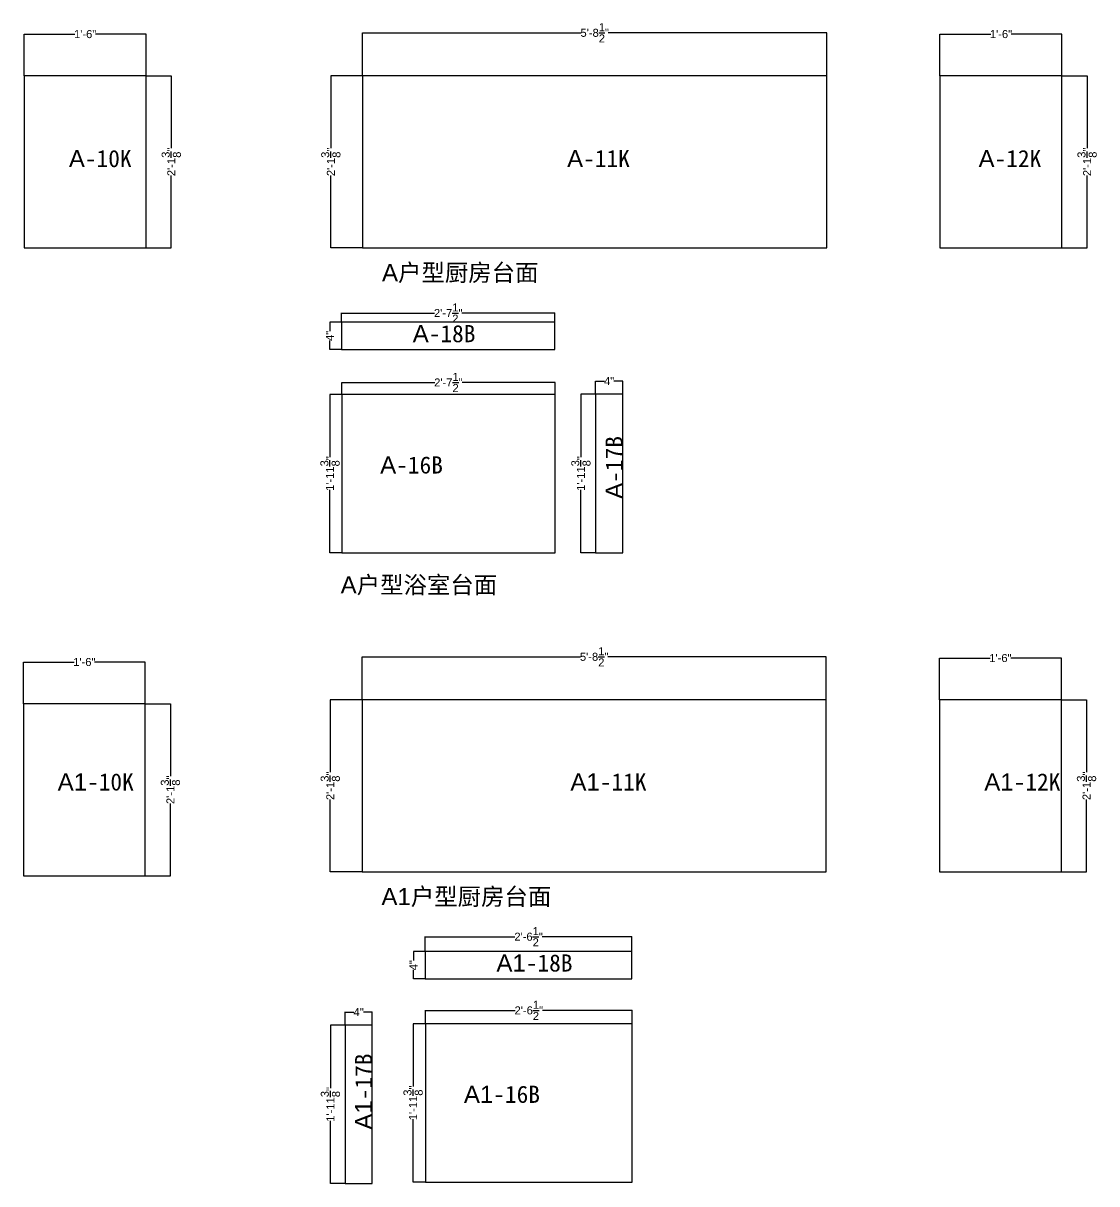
# Model space of a CAD drawing. Header units: inches. Extents: x -997106 to 39633, y -30199 to 1961.
# Drawn here: x 17399 to 21423, y -2388 to 1961 of the extents above; entities that cross this region are included whole.
import ezdxf

# ---------------------------------------------------------------- set-up
doc = ezdxf.new("R2010")
doc.units = ezdxf.units.IN
doc.header["$MEASUREMENT"] = 0
doc.layers.get('Defpoints').update_dxf_attribs({"color": 3})
doc.layers.add('编号', color=10, linetype='Continuous', plot=False)
doc.styles.get("Standard").update_dxf_attribs({"font": 'arial.ttf'})
doc.dimstyles.get("Standard").update_dxf_attribs({"dimtxt": 30, "dimasz": 1, "dimexe": 0.18, "dimexo": 0.0625, "dimgap": 0.09, "dimtad": 0, "dimtoh": 1, "dimdec": 4, "dimlfac": 0.03937, "dimzin": 0, "dimdsep": 46, "dimlunit": 4, "dimtxsty": 'Standard', "dimblk": 'ARCHTICK', "dimcen": 1, "dimadec": 0, "dimazin": 0, "dimtfac": 1, "dimtdec": 4, "dimtix": 1, "dimtofl": 0, "dimtmove": 2, "dimatfit": 3, "dimldrblk": 'ARCHTICK', "dimfxl": 1, "dimtolj": 1, "dimtzin": 0, "dimarcsym": 0})

# ---------------------------------------------------------------- blocks, each defined once
blk = doc.blocks.new('_ArchTick')
at = {"color": 0, "linetype": 'ByBlock', "const_width": 0.15}
blk.add_lwpolyline([(-0.5, -0.5), (0.5, 0.5)], dxfattribs=at)
blk = doc.blocks.new('*D20')
at = {"color": 0, "lineweight": -2, "transparency": 16777216}
for p, q in [((17402.6, 1764.1), (17402.6, 1920.3)), ((17402.6, 1920.1), (17592.6, 1920.1)), ((17859.6, 1920.1), (17669.7, 1920.1)), ((17859.6, 1764.1), (17859.6, 1920.3))]:
    blk.add_line(p, q, dxfattribs=at)
at = {"layer": 'Defpoints', "color": 0, "transparency": 16777216}
for p in [(17859.6, 1920.1), (17402.6, 1764), (17859.6, 1764)]:
    blk.add_point(p, dxfattribs=at)
at = {"color": 0, "lineweight": -2, "transparency": 16777216, "rotation": 180}
blk.add_blockref('_ArchTick', (17402.6, 1920.1), dxfattribs=at)
at = {"color": 0, "lineweight": -2, "transparency": 16777216}
blk.add_blockref('_ArchTick', (17859.6, 1920.1), dxfattribs=at)
at = {"color": 0, "transparency": 16777216, "insert": (17631.1, 1920.1), "char_height": 30, "attachment_point": 5}
blk.add_mtext('\\A1;1\'-6"', dxfattribs=at)
blk = doc.blocks.new('*D21')
at = {"color": 0, "lineweight": -2, "transparency": 16777216}
for p, q in [((17859.7, 1764), (17954, 1764)), ((17953.9, 1764), (17953.9, 1492.6)), ((17953.9, 1119), (17953.9, 1390.4)), ((17859.7, 1119), (17954, 1119))]:
    blk.add_line(p, q, dxfattribs=at)
at = {"layer": 'Defpoints', "color": 0, "transparency": 16777216}
for p in [(17859.6, 1764), (17859.6, 1119), (17953.9, 1119)]:
    blk.add_point(p, dxfattribs=at)
at = {"color": 0, "lineweight": -2, "transparency": 16777216}
for p, rotation in [((17953.9, 1764), 90), ((17953.9, 1119), 270)]:
    blk.add_blockref('_ArchTick', p, dxfattribs=dict(at, rotation=rotation))
at = {"color": 0, "transparency": 16777216, "insert": (17953.9, 1441.5), "char_height": 30, "attachment_point": 5, "rotation": 90}
blk.add_mtext('\\A1;2\'-1{\\H1x;\\S3/8;}"', dxfattribs=at)
blk = doc.blocks.new('*D22')
at = {"color": 0, "lineweight": -2, "transparency": 16777216}
for p, q in [((18670.9, 1764.1), (18670.9, 1925.3)), ((18670.9, 1925.1), (19490, 1925.1)), ((20410.9, 1925.1), (19591.8, 1925.1)), ((20410.9, 1764.1), (20410.9, 1925.3))]:
    blk.add_line(p, q, dxfattribs=at)
at = {"layer": 'Defpoints', "color": 0, "transparency": 16777216}
for p in [(20410.9, 1925.1), (18670.9, 1764), (20410.9, 1764)]:
    blk.add_point(p, dxfattribs=at)
at = {"color": 0, "lineweight": -2, "transparency": 16777216, "rotation": 180}
blk.add_blockref('_ArchTick', (18670.9, 1925.1), dxfattribs=at)
at = {"color": 0, "lineweight": -2, "transparency": 16777216}
blk.add_blockref('_ArchTick', (20410.9, 1925.1), dxfattribs=at)
at = {"color": 0, "transparency": 16777216, "insert": (19540.9, 1925.1), "char_height": 30, "attachment_point": 5}
blk.add_mtext('\\A1;5\'-8{\\H1x;\\S1/2;}"', dxfattribs=at)
blk = doc.blocks.new('*D23')
at = {"color": 0, "lineweight": -2, "transparency": 16777216}
for p, q in [((18670.8, 1764), (18551.7, 1764)), ((18551.9, 1764), (18551.9, 1492.6)), ((18551.9, 1119), (18551.9, 1390.4)), ((18670.8, 1119), (18551.7, 1119))]:
    blk.add_line(p, q, dxfattribs=at)
at = {"layer": 'Defpoints', "color": 0, "transparency": 16777216}
for p in [(18670.9, 1764), (18551.9, 1119), (18670.9, 1119)]:
    blk.add_point(p, dxfattribs=at)
at = {"color": 0, "lineweight": -2, "transparency": 16777216}
for p, rotation in [((18551.9, 1764), 90), ((18551.9, 1119), 270)]:
    blk.add_blockref('_ArchTick', p, dxfattribs=dict(at, rotation=rotation))
at = {"color": 0, "transparency": 16777216, "insert": (18551.9, 1441.5), "char_height": 30, "attachment_point": 5, "rotation": 90}
blk.add_mtext('\\A1;2\'-1{\\H1x;\\S3/8;}"', dxfattribs=at)
blk = doc.blocks.new('*D24')
at = {"color": 0, "lineweight": -2, "transparency": 16777216}
for p, q in [((20835, 1764.1), (20835, 1920.3)), ((20835, 1920.1), (21025, 1920.1)), ((21292, 1920.1), (21102.1, 1920.1)), ((21292, 1764.1), (21292, 1920.3))]:
    blk.add_line(p, q, dxfattribs=at)
at = {"layer": 'Defpoints', "color": 0, "transparency": 16777216}
for p in [(21292, 1920.1), (20835, 1764), (21292, 1764)]:
    blk.add_point(p, dxfattribs=at)
at = {"color": 0, "lineweight": -2, "transparency": 16777216, "rotation": 180}
blk.add_blockref('_ArchTick', (20835, 1920.1), dxfattribs=at)
at = {"color": 0, "lineweight": -2, "transparency": 16777216}
blk.add_blockref('_ArchTick', (21292, 1920.1), dxfattribs=at)
at = {"color": 0, "transparency": 16777216, "insert": (21063.5, 1920.1), "char_height": 30, "attachment_point": 5}
blk.add_mtext('\\A1;1\'-6"', dxfattribs=at)
blk = doc.blocks.new('*D25')
at = {"color": 0, "lineweight": -2, "transparency": 16777216}
for p, q in [((21292.1, 1764), (21386.4, 1764)), ((21386.3, 1764), (21386.3, 1492.6)), ((21386.3, 1119), (21386.3, 1390.4)), ((21292.1, 1119), (21386.4, 1119))]:
    blk.add_line(p, q, dxfattribs=at)
at = {"layer": 'Defpoints', "color": 0, "transparency": 16777216}
for p in [(21292, 1764), (21292, 1119), (21386.3, 1119)]:
    blk.add_point(p, dxfattribs=at)
at = {"color": 0, "lineweight": -2, "transparency": 16777216}
for p, rotation in [((21386.3, 1764), 90), ((21386.3, 1119), 270)]:
    blk.add_blockref('_ArchTick', p, dxfattribs=dict(at, rotation=rotation))
at = {"color": 0, "transparency": 16777216, "insert": (21386.3, 1441.5), "char_height": 30, "attachment_point": 5, "rotation": 90}
blk.add_mtext('\\A1;2\'-1{\\H1x;\\S3/8;}"', dxfattribs=at)
blk = doc.blocks.new('*D64')
at = {"color": 0, "lineweight": -2, "transparency": 16777216}
for p, q in [((17399.4, -588.8), (17399.4, -432.6)), ((17399.4, -432.8), (17589.4, -432.8)), ((17856.4, -432.8), (17666.5, -432.8)), ((17856.4, -588.8), (17856.4, -432.6))]:
    blk.add_line(p, q, dxfattribs=at)
at = {"layer": 'Defpoints', "color": 0, "transparency": 16777216}
for p in [(17856.4, -432.8), (17399.4, -588.9), (17856.4, -588.9)]:
    blk.add_point(p, dxfattribs=at)
at = {"color": 0, "lineweight": -2, "transparency": 16777216, "rotation": 180}
blk.add_blockref('_ArchTick', (17399.4, -432.8), dxfattribs=at)
at = {"color": 0, "lineweight": -2, "transparency": 16777216}
blk.add_blockref('_ArchTick', (17856.4, -432.8), dxfattribs=at)
at = {"color": 0, "transparency": 16777216, "insert": (17627.9, -432.8), "char_height": 30, "attachment_point": 5}
blk.add_mtext('\\A1;1\'-6"', dxfattribs=at)
blk = doc.blocks.new('*D65')
at = {"color": 0, "lineweight": -2, "transparency": 16777216}
for p, q in [((17856.5, -588.9), (17950.9, -588.9)), ((17950.7, -588.9), (17950.7, -860.3)), ((17950.7, -1233.9), (17950.7, -962.5)), ((17856.5, -1233.9), (17950.9, -1233.9))]:
    blk.add_line(p, q, dxfattribs=at)
at = {"layer": 'Defpoints', "color": 0, "transparency": 16777216}
for p in [(17856.4, -588.9), (17856.4, -1233.9), (17950.7, -1233.9)]:
    blk.add_point(p, dxfattribs=at)
at = {"color": 0, "lineweight": -2, "transparency": 16777216}
for p, rotation in [((17950.7, -588.9), 90), ((17950.7, -1233.9), 270)]:
    blk.add_blockref('_ArchTick', p, dxfattribs=dict(at, rotation=rotation))
at = {"color": 0, "transparency": 16777216, "insert": (17950.7, -911.4), "char_height": 30, "attachment_point": 5, "rotation": 90}
blk.add_mtext('\\A1;2\'-1{\\H1x;\\S3/8;}"', dxfattribs=at)
blk = doc.blocks.new('*D66')
at = {"color": 0, "lineweight": -2, "transparency": 16777216}
for p, q in [((18668.8, -574), (18668.8, -412.8)), ((18668.8, -413), (19487.9, -413)), ((20408.8, -413), (19589.7, -413)), ((20408.8, -574), (20408.8, -412.8))]:
    blk.add_line(p, q, dxfattribs=at)
at = {"layer": 'Defpoints', "color": 0, "transparency": 16777216}
for p in [(20408.8, -413), (18668.8, -574), (20408.8, -574)]:
    blk.add_point(p, dxfattribs=at)
at = {"color": 0, "lineweight": -2, "transparency": 16777216, "rotation": 180}
blk.add_blockref('_ArchTick', (18668.8, -413), dxfattribs=at)
at = {"color": 0, "lineweight": -2, "transparency": 16777216}
blk.add_blockref('_ArchTick', (20408.8, -413), dxfattribs=at)
at = {"color": 0, "transparency": 16777216, "insert": (19538.8, -413), "char_height": 30, "attachment_point": 5}
blk.add_mtext('\\A1;5\'-8{\\H1x;\\S1/2;}"', dxfattribs=at)
blk = doc.blocks.new('*D67')
at = {"color": 0, "lineweight": -2, "transparency": 16777216}
for p, q in [((18668.8, -574), (18549.6, -574)), ((18549.8, -574), (18549.8, -845.4)), ((18549.8, -1219), (18549.8, -947.6)), ((18668.8, -1219), (18549.6, -1219))]:
    blk.add_line(p, q, dxfattribs=at)
at = {"layer": 'Defpoints', "color": 0, "transparency": 16777216}
for p in [(18668.8, -574), (18549.8, -1219), (18668.8, -1219)]:
    blk.add_point(p, dxfattribs=at)
at = {"color": 0, "lineweight": -2, "transparency": 16777216}
for p, rotation in [((18549.8, -574), 90), ((18549.8, -1219), 270)]:
    blk.add_blockref('_ArchTick', p, dxfattribs=dict(at, rotation=rotation))
at = {"color": 0, "transparency": 16777216, "insert": (18549.8, -896.5), "char_height": 30, "attachment_point": 5, "rotation": 90}
blk.add_mtext('\\A1;2\'-1{\\H1x;\\S3/8;}"', dxfattribs=at)
blk = doc.blocks.new('*D68')
at = {"color": 0, "lineweight": -2, "transparency": 16777216}
for p, q in [((20832.9, -574), (20832.9, -417.7)), ((20832.9, -417.9), (21022.9, -417.9)), ((21289.9, -417.9), (21100, -417.9)), ((21289.9, -574), (21289.9, -417.7))]:
    blk.add_line(p, q, dxfattribs=at)
at = {"layer": 'Defpoints', "color": 0, "transparency": 16777216}
for p in [(21289.9, -417.9), (20832.9, -574), (21289.9, -574)]:
    blk.add_point(p, dxfattribs=at)
at = {"color": 0, "lineweight": -2, "transparency": 16777216, "rotation": 180}
blk.add_blockref('_ArchTick', (20832.9, -417.9), dxfattribs=at)
at = {"color": 0, "lineweight": -2, "transparency": 16777216}
blk.add_blockref('_ArchTick', (21289.9, -417.9), dxfattribs=at)
at = {"color": 0, "transparency": 16777216, "insert": (21061.4, -417.9), "char_height": 30, "attachment_point": 5}
blk.add_mtext('\\A1;1\'-6"', dxfattribs=at)
blk = doc.blocks.new('*D69')
at = {"color": 0, "lineweight": -2, "transparency": 16777216}
for p, q in [((21290, -574), (21384.4, -574)), ((21384.2, -574), (21384.2, -845.4)), ((21384.2, -1219), (21384.2, -947.6)), ((21290, -1219), (21384.4, -1219))]:
    blk.add_line(p, q, dxfattribs=at)
at = {"layer": 'Defpoints', "color": 0, "transparency": 16777216}
for p in [(21289.9, -574), (21289.9, -1219), (21384.2, -1219)]:
    blk.add_point(p, dxfattribs=at)
at = {"color": 0, "lineweight": -2, "transparency": 16777216}
for p, rotation in [((21384.2, -574), 90), ((21384.2, -1219), 270)]:
    blk.add_blockref('_ArchTick', p, dxfattribs=dict(at, rotation=rotation))
at = {"color": 0, "transparency": 16777216, "insert": (21384.2, -896.5), "char_height": 30, "attachment_point": 5, "rotation": 90}
blk.add_mtext('\\A1;2\'-1{\\H1x;\\S3/8;}"', dxfattribs=at)
blk = doc.blocks.new('*D891')
at = {"color": 0, "lineweight": -2, "transparency": 16777216}
for p, q in [((18605.1, -1793.2), (18550.1, -1793.2)), ((18550.2, -1793.2), (18550.2, -2029.1)), ((18550.2, -2387.2), (18550.2, -2151.3)), ((18605.1, -2387.2), (18550.1, -2387.2))]:
    blk.add_line(p, q, dxfattribs=at)
at = {"layer": 'Defpoints', "color": 0, "transparency": 16777216}
for p in [(18605.2, -1793.2), (18550.2, -2387.2), (18605.2, -2387.2)]:
    blk.add_point(p, dxfattribs=at)
at = {"color": 0, "lineweight": -2, "transparency": 16777216}
for p, rotation in [((18550.2, -1793.2), 90), ((18550.2, -2387.2), 270)]:
    blk.add_blockref('_ArchTick', p, dxfattribs=dict(at, rotation=rotation))
at = {"color": 0, "transparency": 16777216, "insert": (18550.2, -2090.2), "char_height": 30, "attachment_point": 5, "rotation": 90}
blk.add_mtext('\\A1;1\'-11{\\H1x;\\S3/8;}"', dxfattribs=at)
blk = doc.blocks.new('*D892')
at = {"color": 0, "lineweight": -2, "transparency": 16777216}
for p, q in [((18605.2, -1793.2), (18605.2, -1743.9)), ((18605.2, -1744.1), (18638.2, -1744.1)), ((18707.2, -1744.1), (18674.1, -1744.1)), ((18707.2, -1793.2), (18707.2, -1743.9))]:
    blk.add_line(p, q, dxfattribs=at)
at = {"layer": 'Defpoints', "color": 0, "transparency": 16777216}
for p in [(18707.2, -1744.1), (18605.2, -1793.2), (18707.2, -1793.2)]:
    blk.add_point(p, dxfattribs=at)
at = {"color": 0, "lineweight": -2, "transparency": 16777216, "rotation": 180}
blk.add_blockref('_ArchTick', (18605.2, -1744.1), dxfattribs=at)
at = {"color": 0, "lineweight": -2, "transparency": 16777216}
blk.add_blockref('_ArchTick', (18707.2, -1744.1), dxfattribs=at)
at = {"color": 0, "transparency": 16777216, "insert": (18656.2, -1744.1), "char_height": 30, "attachment_point": 5}
blk.add_mtext('\\A1;4"', dxfattribs=at)
blk = doc.blocks.new('*D890')
at = {"color": 0, "lineweight": -2, "transparency": 16777216}
for p, q in [((18905.5, -1517.7), (18861.5, -1517.7)), ((18861.7, -1517.7), (18861.7, -1550.7)), ((18861.7, -1619.7), (18861.7, -1586.6)), ((18905.5, -1619.7), (18861.5, -1619.7))]:
    blk.add_line(p, q, dxfattribs=at)
at = {"layer": 'Defpoints', "color": 0, "transparency": 16777216}
for p in [(18905.6, -1517.7), (18861.7, -1619.7), (18905.6, -1619.7)]:
    blk.add_point(p, dxfattribs=at)
at = {"color": 0, "lineweight": -2, "transparency": 16777216}
for p, rotation in [((18861.7, -1517.7), 90), ((18861.7, -1619.7), 270)]:
    blk.add_blockref('_ArchTick', p, dxfattribs=dict(at, rotation=rotation))
at = {"color": 0, "transparency": 16777216, "insert": (18861.7, -1568.7), "char_height": 30, "attachment_point": 5, "rotation": 90}
blk.add_mtext('\\A1;4"', dxfattribs=at)
blk = doc.blocks.new('*D893')
at = {"color": 0, "lineweight": -2, "transparency": 16777216}
for p, q in [((18905.6, -1516), (18905.6, -1461.6)), ((18905.6, -1461.8), (19241.9, -1461.8)), ((19680.6, -1461.8), (19344.3, -1461.8)), ((19680.6, -1517.6), (19680.6, -1461.6))]:
    blk.add_line(p, q, dxfattribs=at)
at = {"layer": 'Defpoints', "color": 0, "transparency": 16777216}
for p in [(19680.6, -1461.8), (18905.6, -1516), (19680.6, -1517.7)]:
    blk.add_point(p, dxfattribs=at)
at = {"color": 0, "lineweight": -2, "transparency": 16777216, "rotation": 180}
blk.add_blockref('_ArchTick', (18905.6, -1461.8), dxfattribs=at)
at = {"color": 0, "lineweight": -2, "transparency": 16777216}
blk.add_blockref('_ArchTick', (19680.6, -1461.8), dxfattribs=at)
at = {"color": 0, "transparency": 16777216, "insert": (19293.1, -1461.8), "char_height": 30, "attachment_point": 5}
blk.add_mtext('\\A1;2\'-6{\\H1x;\\S1/2;}"', dxfattribs=at)
blk = doc.blocks.new('*D894')
at = {"color": 0, "lineweight": -2, "transparency": 16777216}
for p, q in [((18906.3, -1787.7), (18906.3, -1737.8)), ((18906.3, -1738), (19242.7, -1738)), ((19681.3, -1738), (19345, -1738)), ((19681.3, -1787.7), (19681.3, -1737.8))]:
    blk.add_line(p, q, dxfattribs=at)
at = {"layer": 'Defpoints', "color": 0, "transparency": 16777216}
for p in [(19681.3, -1738), (18906.3, -1787.8), (19681.3, -1787.8)]:
    blk.add_point(p, dxfattribs=at)
at = {"color": 0, "lineweight": -2, "transparency": 16777216, "rotation": 180}
blk.add_blockref('_ArchTick', (18906.3, -1738), dxfattribs=at)
at = {"color": 0, "lineweight": -2, "transparency": 16777216}
blk.add_blockref('_ArchTick', (19681.3, -1738), dxfattribs=at)
at = {"color": 0, "transparency": 16777216, "insert": (19293.8, -1738), "char_height": 30, "attachment_point": 5}
blk.add_mtext('\\A1;2\'-6{\\H1x;\\S1/2;}"', dxfattribs=at)
blk = doc.blocks.new('*D895')
at = {"color": 0, "lineweight": -2, "transparency": 16777216}
for p, q in [((18906.3, -1787.8), (18860, -1787.8)), ((18860.1, -1787.8), (18860.1, -2023.7)), ((18860.1, -2381.8), (18860.1, -2145.9)), ((18906.3, -2381.8), (18860, -2381.8))]:
    blk.add_line(p, q, dxfattribs=at)
at = {"layer": 'Defpoints', "color": 0, "transparency": 16777216}
for p in [(18906.3, -1787.8), (18860.1, -2381.8), (18906.3, -2381.8)]:
    blk.add_point(p, dxfattribs=at)
at = {"color": 0, "lineweight": -2, "transparency": 16777216}
for p, rotation in [((18860.1, -1787.8), 90), ((18860.1, -2381.8), 270)]:
    blk.add_blockref('_ArchTick', p, dxfattribs=dict(at, rotation=rotation))
at = {"color": 0, "transparency": 16777216, "insert": (18860.1, -2084.8), "char_height": 30, "attachment_point": 5, "rotation": 90}
blk.add_mtext('\\A1;1\'-11{\\H1x;\\S3/8;}"', dxfattribs=at)
blk = doc.blocks.new('*D1136')
at = {"color": 0, "lineweight": -2, "transparency": 16777216}
for p, q in [((19543.9, 570.7), (19488.9, 570.7)), ((19489.1, 570.7), (19489.1, 334.8)), ((19489.1, -23.3), (19489.1, 212.6)), ((19543.9, -23.3), (19488.9, -23.3))]:
    blk.add_line(p, q, dxfattribs=at)
at = {"layer": 'Defpoints', "color": 0, "transparency": 16777216}
for p in [(19544, 570.7), (19489.1, -23.3), (19544, -23.3)]:
    blk.add_point(p, dxfattribs=at)
at = {"color": 0, "lineweight": -2, "transparency": 16777216}
for p, rotation in [((19489.1, 570.7), 90), ((19489.1, -23.3), 270)]:
    blk.add_blockref('_ArchTick', p, dxfattribs=dict(at, rotation=rotation))
at = {"color": 0, "transparency": 16777216, "insert": (19489.1, 273.7), "char_height": 30, "attachment_point": 5, "rotation": 90}
blk.add_mtext('\\A1;1\'-11{\\H1x;\\S3/8;}"', dxfattribs=at)
blk = doc.blocks.new('*D1137')
at = {"color": 0, "lineweight": -2, "transparency": 16777216}
for p, q in [((19544, 570.7), (19544, 619.9)), ((19544, 619.8), (19577.1, 619.8)), ((19646, 619.8), (19612.9, 619.8)), ((19646, 570.7), (19646, 619.9))]:
    blk.add_line(p, q, dxfattribs=at)
at = {"layer": 'Defpoints', "color": 0, "transparency": 16777216}
for p in [(19646, 619.8), (19544, 570.7), (19646, 570.7)]:
    blk.add_point(p, dxfattribs=at)
at = {"color": 0, "lineweight": -2, "transparency": 16777216, "rotation": 180}
blk.add_blockref('_ArchTick', (19544, 619.8), dxfattribs=at)
at = {"color": 0, "lineweight": -2, "transparency": 16777216}
blk.add_blockref('_ArchTick', (19646, 619.8), dxfattribs=at)
at = {"color": 0, "transparency": 16777216, "insert": (19595, 619.8), "char_height": 30, "attachment_point": 5}
blk.add_mtext('\\A1;4"', dxfattribs=at)
blk = doc.blocks.new('*D1138')
at = {"color": 0, "lineweight": -2, "transparency": 16777216}
for p, q in [((18592.5, 570.5), (18592.5, 615.2)), ((18592.5, 615), (18941.3, 615)), ((19392.5, 615), (19043.7, 615)), ((19392.5, 570.5), (19392.5, 615.2))]:
    blk.add_line(p, q, dxfattribs=at)
at = {"layer": 'Defpoints', "color": 0, "transparency": 16777216}
for p in [(19392.5, 615), (18592.5, 570.4), (19392.5, 570.4)]:
    blk.add_point(p, dxfattribs=at)
at = {"color": 0, "lineweight": -2, "transparency": 16777216, "rotation": 180}
blk.add_blockref('_ArchTick', (18592.5, 615), dxfattribs=at)
at = {"color": 0, "lineweight": -2, "transparency": 16777216}
blk.add_blockref('_ArchTick', (19392.5, 615), dxfattribs=at)
at = {"color": 0, "transparency": 16777216, "insert": (18992.5, 615), "char_height": 30, "attachment_point": 5}
blk.add_mtext('\\A1;2\'-7{\\H1x;\\S1/2;}"', dxfattribs=at)
blk = doc.blocks.new('*D1139')
at = {"color": 0, "lineweight": -2, "transparency": 16777216}
for p, q in [((18592.4, 570.4), (18548.5, 570.4)), ((18548.7, 570.4), (18548.7, 334.5)), ((18548.7, -23.6), (18548.7, 212.3)), ((18592.4, -23.6), (18548.5, -23.6))]:
    blk.add_line(p, q, dxfattribs=at)
at = {"layer": 'Defpoints', "color": 0, "transparency": 16777216}
for p in [(18592.5, 570.4), (18548.7, -23.6), (18592.5, -23.6)]:
    blk.add_point(p, dxfattribs=at)
at = {"color": 0, "lineweight": -2, "transparency": 16777216}
for p, rotation in [((18548.7, 570.4), 90), ((18548.7, -23.6), 270)]:
    blk.add_blockref('_ArchTick', p, dxfattribs=dict(at, rotation=rotation))
at = {"color": 0, "transparency": 16777216, "insert": (18548.7, 273.4), "char_height": 30, "attachment_point": 5, "rotation": 90}
blk.add_mtext('\\A1;1\'-11{\\H1x;\\S3/8;}"', dxfattribs=at)
blk = doc.blocks.new('*D1140')
at = {"color": 0, "lineweight": -2, "transparency": 16777216}
for p, q in [((18591.7, 840.5), (18548.1, 840.5)), ((18548.2, 840.5), (18548.2, 807.5)), ((18548.2, 738.5), (18548.2, 771.6)), ((18591.7, 738.5), (18548.1, 738.5))]:
    blk.add_line(p, q, dxfattribs=at)
at = {"layer": 'Defpoints', "color": 0, "transparency": 16777216}
for p in [(18591.8, 840.5), (18548.2, 738.5), (18591.8, 738.5)]:
    blk.add_point(p, dxfattribs=at)
at = {"color": 0, "lineweight": -2, "transparency": 16777216}
for p, rotation in [((18548.2, 840.5), 90), ((18548.2, 738.5), 270)]:
    blk.add_blockref('_ArchTick', p, dxfattribs=dict(at, rotation=rotation))
at = {"color": 0, "transparency": 16777216, "insert": (18548.2, 789.5), "char_height": 30, "attachment_point": 5, "rotation": 90}
blk.add_mtext('\\A1;4"', dxfattribs=at)
blk = doc.blocks.new('*D1141')
at = {"color": 0, "lineweight": -2, "transparency": 16777216}
for p, q in [((18591.8, 840.6), (18591.8, 875.4)), ((18591.8, 875.2), (18940.6, 875.2)), ((19391.8, 875.2), (19042.9, 875.2)), ((19391.8, 840.6), (19391.8, 875.4))]:
    blk.add_line(p, q, dxfattribs=at)
at = {"layer": 'Defpoints', "color": 0, "transparency": 16777216}
for p in [(19391.8, 875.2), (18591.8, 840.5), (19391.8, 840.5)]:
    blk.add_point(p, dxfattribs=at)
at = {"color": 0, "lineweight": -2, "transparency": 16777216, "rotation": 180}
blk.add_blockref('_ArchTick', (18591.8, 875.2), dxfattribs=at)
at = {"color": 0, "lineweight": -2, "transparency": 16777216}
blk.add_blockref('_ArchTick', (19391.8, 875.2), dxfattribs=at)
at = {"color": 0, "transparency": 16777216, "insert": (18991.8, 875.2), "char_height": 30, "attachment_point": 5}
blk.add_mtext('\\A1;2\'-7{\\H1x;\\S1/2;}"', dxfattribs=at)

msp = doc.modelspace()

# ---------------------------------------------------------------- linework, layer by layer
for points in [[(17402.60714, 1119.0349), (17859.60714, 1119.0349), (17859.60714, 1764.0349), (17402.60714, 1764.0349)], [(18670.89231, 1119.0349), (20410.89231, 1119.0349), (20410.89231, 1764.0349), (18670.89231, 1764.0349)], [(20835.00646, 1119.0349), (21292.00646, 1119.0349), (21292.00646, 1764.0349), (20835.00646, 1764.0349)], [(18591.76665, 738.54556), (19391.76665, 738.54556), (19391.76665, 840.54556), (18591.76665, 840.54556)], [(18592.49993, -23.58681), (19392.49993, -23.58681), (19392.49993, 570.41319), (18592.49993, 570.41319)], [(19544.00583, -23.34032), (19646.00583, -23.34032), (19646.00583, 570.65968), (19544.00583, 570.65968)], [(17399.44246, -1233.87227), (17856.44246, -1233.87227), (17856.44246, -588.87227), (17399.44246, -588.87227)], [(18668.82348, -1219.01361), (20408.82348, -1219.01361), (20408.82348, -574.01361), (18668.82348, -574.01361)], [(20832.93763, -1219.01361), (21289.93763, -1219.01361), (21289.93763, -574.01361), (20832.93763, -574.01361)], [(18905.60323, -1619.67874), (19680.60323, -1619.67874), (19680.60323, -1517.67874), (18905.60323, -1517.67874)], [(18605.17886, -2387.2226), (18707.17886, -2387.2226), (18707.17886, -1793.2226), (18605.17886, -1793.2226)], [(18906.33652, -2381.81112), (19681.33652, -2381.81112), (19681.33652, -1787.81112), (18906.33652, -1787.81112)]]:
    msp.add_lwpolyline(points, close=True)

# ---------------------------------------------------------------- texts
at = {"char_height": 64.3508622, "attachment_point": 1}
for s, insert in [('A{\\fSimSun|b0|i0|c134|p2;户型厨房台面}', (18743.65971, 1058.76617)), ('A{\\fSimSun|b0|i0|c134|p2;户型浴室台面}', (18588.6947, -111.30367)), ('A1{\\fSimSun|b0|i0|c134|p2;户型厨房台面}', (18741.59088, -1279.28234))]:
    msp.add_mtext(s, dxfattribs=dict(at, insert=insert))
at = {"layer": '编号', "char_height": 64.3508622, "attachment_point": 1}
for s, insert in [('A{\\fSimSun|b0|i0|c134|p2;-10K}', (17570.08227, 1486.08508)), ('A{\\fSimSun|b0|i0|c134|p2;-11K}', (19437.51299, 1486.08508)), ('A{\\fSimSun|b0|i0|c134|p2;-12K}', (20979.56672, 1486.08508)), ('A{\\fSimSun|b0|i0|c134|p2;-18B}', (18858.7762, 830.09868)), ('A{\\fSimSun|b0|i0|c134|p2;-16B}', (18736.84414, 338.02742)), ('A1{\\fSimSun|b0|i0|c134|p2;-10K}', (17528.13999, -849.76333)), ('A1{\\fSimSun|b0|i0|c134|p2;-11K}', (19449.83173, -849.76333)), ('A1{\\fSimSun|b0|i0|c134|p2;-12K}', (21001.15588, -849.76333)), ('A1{\\fSimSun|b0|i0|c134|p2;-18B}', (19172.61278, -1528.12563)), ('A1{\\fSimSun|b0|i0|c134|p2;-16B}', (19050.68073, -2020.19688))]:
    msp.add_mtext(s, dxfattribs=dict(at, insert=insert))
at = {"layer": '编号', "char_height": 64.3508622, "attachment_point": 1, "rotation": 90}
for s, insert in [('A{\\fSimSun|b0|i0|c134|p2;-17B}', (19581.39159, 178.99035)), ('A1{\\fSimSun|b0|i0|c134|p2;-17B}', (18642.56463, -2184.89193))]:
    msp.add_mtext(s, dxfattribs=dict(at, insert=insert))

# ---------------------------------------------------------------- dimensions: what is measured, and where the dimension line sits
for base, p1, p2, picture, middle in [((20410.89231, 1925.09766), (18670.89231, 1764.0349), (20410.89231, 1764.0349), '*D22', (19540.89231, 1925.09766)), ((17859.60714, 1920.13432), (17402.60714, 1764.0349), (17859.60714, 1764.0349), '*D20', (17631.10714, 1920.13432)), ((21292.00646, 1920.13432), (20835.00646, 1764.0349), (21292.00646, 1764.0349), '*D24', (21063.50646, 1920.13432)), ((19391.76665, 875.174), (18591.76665, 840.54556), (19391.76665, 840.54556), '*D1141', (18991.76665, 875.174)), ((19392.49993, 614.98001), (18592.49993, 570.41319), (19392.49993, 570.41319), '*D1138', (18992.49993, 614.98001)), ((19646.00583, 619.76054), (19544.00583, 570.65968), (19646.00583, 570.65968), '*D1137', (19595.00583, 619.76054)), ((20408.82348, -412.95085), (18668.82348, -574.01361), (20408.82348, -574.01361), '*D66', (19538.82348, -412.95085)), ((17856.44246, -432.77285), (17399.44246, -588.87227), (17856.44246, -588.87227), '*D64', (17627.94246, -432.77285)), ((21289.93763, -417.91419), (20832.93763, -574.01361), (21289.93763, -574.01361), '*D68', (21061.43763, -417.91419)), ((19680.6032340593, -1461.7621384696), (18905.6032340593, -1516.0215451185), (19680.6032340593, -1517.6787448526), '*D893', (19293.1032340593, -1461.7621384696)), ((18707.17886, -1744.12174), (18605.17886, -1793.2226), (18707.17886, -1793.2226), '*D892', (18656.17886, -1744.12174)), ((19681.3365203745, -1737.991955298), (18906.3365203745, -1787.8111169991), (19681.3365203745, -1787.8111169991), '*D894', (19293.8365203745, -1737.991955298))]:
    dim = msp.add_linear_dim(base=base, p1=p1, p2=p2, dimstyle='Standard')
    dim.commit()
    dim.dimension.update_dxf_attribs({"geometry": picture, "text_midpoint": middle})
for base, p1, p2, picture, middle in [((17953.8571206658, 1119.0349017483), (17859.6071410411, 1764.0349017483), (17859.6071410411, 1119.0349017483), '*D21', (17953.8571206658, 1441.5349017483)), ((18551.8837116308, 1119.0349017483), (18670.8923060195, 1764.0349017483), (18670.8923060195, 1119.0349017483), '*D23', (18551.8837116308, 1441.5349017483)), ((21386.2564361315, 1119.0349017483), (21292.0064565068, 1764.0349017483), (21292.0064565068, 1119.0349017483), '*D25', (21386.2564361315, 1441.5349017483)), ((18548.23089, 738.54556), (18591.76665, 840.54556), (18591.76665, 738.54556), '*D1140', (18548.23089, 789.54556)), ((18548.68033, -23.58681), (18592.49993, 570.41319), (18592.49993, -23.58681), '*D1139', (18548.68033, 273.41319)), ((19489.06013, -23.34032), (19544.00583, 570.65968), (19544.00583, -23.34032), '*D1136', (19489.06013, 273.65968)), ((17950.6924360242, -1233.8722744024), (17856.4424563995, -588.8722744024), (17856.4424563995, -1233.8722744024), '*D65', (17950.6924360242, -911.3722744024)), ((18549.8148843478, -1219.0136075602), (18668.8234787366, -574.0136075602), (18668.8234787366, -1219.0136075602), '*D67', (18549.8148843478, -896.5136075602)), ((21384.1876088485, -1219.0136075602), (21289.9376292238, -574.0136075602), (21289.9376292238, -1219.0136075602), '*D69', (21384.1876088485, -896.5136075602)), ((18861.71524, -1619.67874), (18905.60323, -1517.67874), (18905.60323, -1619.67874), '*D890', (18861.71524, -1568.67874)), ((18550.23317, -2387.2226), (18605.17886, -1793.2226), (18605.17886, -2387.2226), '*D891', (18550.23317, -2090.2226)), ((18860.1409, -2381.81112), (18906.33652, -1787.81112), (18906.33652, -2381.81112), '*D895', (18860.1409, -2084.81112))]:
    dim = msp.add_linear_dim(base=base, p1=p1, p2=p2, angle=90, dimstyle='Standard')
    dim.commit()
    dim.dimension.update_dxf_attribs({"geometry": picture, "text_midpoint": middle})

doc.saveas('drawing.dxf')
